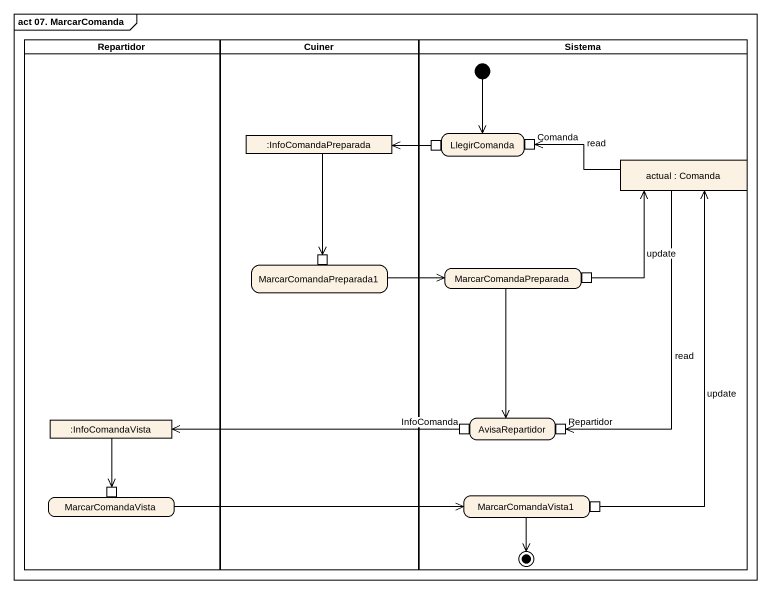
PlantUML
@startuml
mainframe act 07. MarcarComanda
hide empty description
state Repartidor <<partition>> {
  state ":InfoComandaVista" as InfoComandaVista <<object>>
  state MarcarComandaVista {
    state pin4 <<inputPin>>
  }
}
state Cuiner <<partition>> {
  state ":InfoComandaPreparada" as InfoComandaPreparada <<object>>
  state MarcarComandaPreparada1 {
    state pin2 <<inputPin>>
  }
}
state Sistema <<partition>> {
  state LlegirComanda {
    state pin1 <<outputPin>>
    state Comanda <<inputPin>>
  }
  state "actual : Comanda" as actual <<object>>
  state MarcarComandaPreparada {
    state pin3 <<outputPin>>
  }
  state AvisaRepartidor {
    state InfoComanda <<outputPin>>
    state "Repartidor" as Repartidor_2 <<inputPin>>
  }
  state MarcarComandaVista1 {
    state pin5 <<outputPin>>
  }
  [*] --> LlegirComanda
  MarcarComandaVista1 --> [*]
}
InfoComandaPreparada --> pin2
pin1 -left-> InfoComandaPreparada
actual -left-> Comanda : read
actual --> Repartidor_2 : read
MarcarComandaPreparada1 -right-> MarcarComandaPreparada
MarcarComandaPreparada --> AvisaRepartidor
pin3 -up-> actual : update
InfoComandaVista --> pin4
InfoComanda -left-> InfoComandaVista
MarcarComandaVista -right-> MarcarComandaVista1
pin5 -up-> actual : update
@enduml
